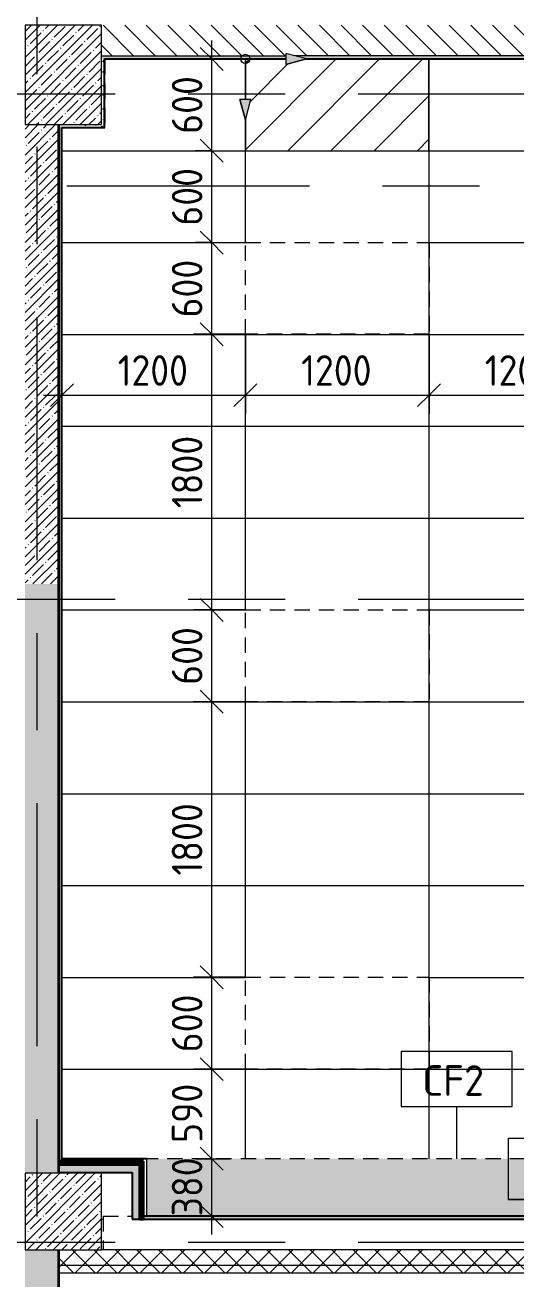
# Model space of a CAD drawing. Header units: millimetres. Extents: x 35146 to 234858, y -8553 to 29000.
# Drawn here: x 75480 to 78689, y 3360 to 11550 of the extents above; entities that cross this region are included whole.
import ezdxf

# ---------------------------------------------------------------- set-up
doc = ezdxf.new("R2010")
doc.units = ezdxf.units.MM
doc.linetypes.add('200_ШТРИХ__ш1_п0_6_', pattern=[160, 100, -60])
doc.linetypes.add('Осевая', pattern=[3175, 635, -476.25, 1587.5, -476.25])
for name, color, linetype, lineweight in [('A-ANNO-DIMS', 7, 'Continuous', 9), ('A-ANNO-DIMS-100', 7, 'Continuous', 9), ('A-CLNG-IDEN', 7, 'Continuous', 9), ('A-DETL', 7, 'Continuous', 9), ('A-DETL-GENF', 7, 'Continuous', 9), ('A-DETL-MBND', 7, '200_ШТРИХ__ш1_п0_6_', 9), ('A-DETL-MBND-1', 7, 'Continuous', 9), ('A-WALL', 7, 'Continuous', 9), ('G-ANNO-DIMS', 7, 'Continuous', 9), ('I-WALL', 7, 'Continuous', 9), ('S-COLS', 7, 'Continuous', 9), ('Оси-2', 7, 'Осевая', 9)]:
    doc.layers.add(name, color=color, linetype=linetype, lineweight=lineweight)
for name, color, linetype, lineweight, true_color in [('A-DETL-GENF-2', 7, 'Continuous', 9, 0x004000), ('A-WALL-1', 7, 'Continuous', 25, 0x3c3c3c), ('A-WALL-2', 7, 'Continuous', 13, 0x3c3c3c), ('A-WALL-3', 7, 'Continuous', 35, 0x3c3c3c), ('A-WALL-FNSH-2', 7, 'Continuous', 13, 0x3c3c3c)]:
    doc.layers.add(name, color=color, linetype=linetype, lineweight=lineweight, true_color=true_color)
doc.styles.add('GOST Common_1', font='GOST_Common.ttf', dxfattribs={"height": 200})
doc.styles.add('ISOCPEUR_1', font='isocpeur.ttf', dxfattribs={"width": 0.9, "height": 200})
doc.dimstyles.new('ISO-2_0_0_9К_Средний_округл2', dxfattribs={"dimscale": 304.8, "dimtxt": 199.196235, "dimasz": 0.492126, "dimexe": 0.393701, "dimexo": 0, "dimgap": 0, "dimtad": 1, "dimdec": 0, "dimrnd": 10, "dimzin": 0, "dimdsep": 46, "dimtxsty": 'ISOCPEUR_1', "dimblk1": 'OBLIQUE', "dimblk2": 'OBLIQUE', "dimsah": 1, "dimcen": 0.09, "dimdle": 0.393701, "dimazin": 0, "dimtfac": 1, "dimtdec": 4, "dimtix": 1, "dimtmove": 0, "dimatfit": 3, "dimfxl": 1, "dimtvp": 1, "dimtolj": 1, "dimtzin": 0, "dimarcsym": 2})
pattern_1 = [(45, (0, 0), (-70.71068, 70.71068), []), (135, (0, 0), (-70.71068, -70.71068), [])]
pattern_2 = [(45, (0, 0), (-57.02463, 57.02463), []), (45, (57.025, 0), (-57.02463, 57.02463), [100.806, -20.161, 3.353, -16.808])]
pattern_3 = [(0, (0, 0), (121.92, 30.48), [10.058, -81.382, 10.058, -81.382, -487.68]), (0, (0, 0), (121.92, 30.48), [-182.88, 10.058, -172.822, 10.058, -81.382, -213.36]), (0, (0, 0), (121.92, 30.48), [-457.2, 10.058, -50.902, 10.058, -142.342]), (120, (45.72, 15.24), (-87.356454, 90.345817), [10.058, -81.382, 10.058, -81.382, -487.68]), (120, (45.72, 15.24), (-87.356454, 90.345817), [-182.88, 10.058, -172.822, 10.058, -81.382, -213.36]), (120, (45.72, 15.24), (-87.356454, 90.345817), [-457.2, 10.058, -50.902, 10.058, -142.342]), (240, (60.96, 76.2), (-34.563546, -120.825817), [10.058, -81.382, 10.058, -81.382, -487.68]), (240, (60.96, 76.2), (-34.563546, -120.825817), [-182.88, 10.058, -172.822, 10.058, -81.382, -213.36]), (240, (60.96, 76.2), (-34.563546, -120.825817), [-457.2, 10.058, -50.902, 10.058, -142.342])]
pattern_4 = [(45, (0, 0), (-106.06602, 106.06602), []), (135, (0, 0), (-106.06602, -106.06602), [])]

# ---------------------------------------------------------------- blocks, each defined once
blk = doc.blocks.new('BSC_Колонна _Прямоугольная - 500х500-V11-План потолков с обозначением видов отделки и геометрии 2 этажа в осях 12-23')
at = {"layer": 'S-COLS'}
h = blk.add_hatch(dxfattribs=at)
h.set_pattern_fill('FP_12', color=256, style=0, pattern_type=2)
h.set_pattern_definition([(45, (-75730, -3800), (-57.02463, 57.02463), []), (45, (-75672.975, -3800), (-57.02463, 57.02463), [100.806, -20.161, 3.353, -16.808])])
h.paths.add_polyline_path([(-250, -250), (250, -250), (250, 250), (-250, 250), (-250, 7.8)])
for p, q in [((250, 250), (-250, 250)), ((-250, 250), (-250, -250)), ((250, -250), (250, 250)), ((-250, -250), (250, -250))]:
    blk.add_line(p, q, dxfattribs=at)
blk = doc.blocks.new('BSC_Колонна _Прямоугольная - 650х500-23287315-План потолков с обозначением видов отделки и геометрии 2 этажа в осях 12-23')
at = {"layer": 'S-COLS'}
h = blk.add_hatch(dxfattribs=at)
h.set_pattern_fill('FP_33', color=256, style=0, pattern_type=2)
h.set_pattern_definition([(135, (11225, -75730), (-57.02463, -57.02463), []), (135, (11225, -75672.975), (-57.02463, -57.02463), [100.806, -20.161, 3.353, -16.808])])
h.paths.add_polyline_path([(325, -50.2), (325, 250), (-325, 250), (-325, -250), (325, -250)])
for p, q in [((325, 250), (-325, 250)), ((-325, 250), (-325, -250)), ((325, -250), (325, 250)), ((-325, -250), (325, -250))]:
    blk.add_line(p, q, dxfattribs=at)
blk = doc.blocks.new('Начало раскладки_красным - Начало раскладки_красным-26112293-План потолков с обозначением видов отделки и геометрии 2 этажа в осях 12-23')
at = {"layer": 'A-DETL-GENF'}
for points in [[(36.2, 264.8), (0, 400), (-36.2, 264.8)], [(400, 0), (264.8, 36.2), (264.8, -36.2)]]:
    blk.add_hatch(color=256, dxfattribs=at).paths.add_polyline_path(points)
for p, q in [((0, 400), (-36.2, 264.8)), ((0, 400), (-36.2, 264.8)), ((36.2, 264.8), (0, 400)), ((0, 400), (36.2, 264.8)), ((-36.2, 264.8), (36.2, 264.8)), ((-36.2, 264.8), (36.2, 264.8)), ((0, 30), (0, 264.8)), ((30, 0), (264.8, 0)), ((400, 0), (264.8, 36.2)), ((264.8, 36.2), (264.8, -36.2)), ((400, 0), (264.8, 36.2)), ((264.8, 36.2), (264.8, -36.2)), ((400, 0), (264.8, -36.2)), ((264.8, -36.2), (400, 0))]:
    blk.add_line(p, q, dxfattribs=at)
blk.add_circle((0, 0), 30, dxfattribs=at)
blk = doc.blocks.new('М_потолков - Марка_ Имя типа-25382930-План потолков с обозначением видов отделки и геометрии 2 этажа в осях 12-23')
at = {"layer": 'A-CLNG-IDEN'}
for p, q in [((3.625, 1.984375), (-3.625, 1.984375)), ((-3.625, 1.984375), (-3.625, -1.59375)), ((3.625, -1.59375), (3.625, 1.984375)), ((-3.625, -1.59375), (3.625, -1.59375))]:
    blk.add_line(p, q, dxfattribs=at)
blk = doc.blocks.new('DIMBLOCK60-План потолков с обозначением видов отделки и геометрии 2 этажа в осях 12-23')
at = {"layer": 'A-ANNO-DIMS-100', "lineweight": 20}
for p, q in [((76700.8, 4145), (76625.8, 4220)), ((76700.8, 4145), (76775.8, 4070)), ((76700.8, 3770), (76625.8, 3845)), ((76700.8, 3770), (76775.8, 3695))]:
    blk.add_line(p, q, dxfattribs=at)
at = {"layer": 'A-ANNO-DIMS-100'}
for p, q in [((76594.7, 4145), (76820.8, 4145)), ((76700.8, 4145), (76594.7, 4145)), ((76700.8, 3650), (76700.8, 4145)), ((76594.7, 3770), (76820.8, 3770)), ((76700.8, 3770), (76594.7, 3770))]:
    blk.add_line(p, q, dxfattribs=at)
at = {"layer": 'A-ANNO-DIMS-100', "color": 0, "insert": (76439.5, 3767.9), "char_height": 200, "width": 455.087, "attachment_point": 1, "rotation": 90, "line_spacing_factor": 1.149209, "style": 'ISOCPEUR_1'}
blk.add_mtext('380', dxfattribs=at)
blk = doc.blocks.new('_Oblique')
at = {"color": 0, "linetype": 'ByBlock', "lineweight": -2}
blk.add_line((-0.5, -0.5), (0.5, 0.5), dxfattribs=at)
blk = doc.blocks.new('DIMBLOCK61-План потолков с обозначением видов отделки и геометрии 2 этажа в осях 12-23')
at = {"layer": 'A-ANNO-DIMS-100', "lineweight": 20}
for p, q in [((76700.8, 4730.1), (76625.8, 4805.1)), ((76700.8, 4730.1), (76775.8, 4655.1)), ((76700.8, 4145), (76625.8, 4220)), ((76700.8, 4145), (76775.8, 4070))]:
    blk.add_line(p, q, dxfattribs=at)
at = {"layer": 'A-ANNO-DIMS-100'}
for p, q in [((76920.9, 4730.1), (76580.8, 4730.1)), ((76700.8, 4145), (76700.8, 4730.1)), ((76700.8, 4730.1), (76920.9, 4730.1)), ((76594.7, 4145), (76820.8, 4145)), ((76700.8, 4145), (76594.7, 4145))]:
    blk.add_line(p, q, dxfattribs=at)
at = {"layer": 'A-ANNO-DIMS-100', "color": 0, "insert": (76439.5, 4248), "char_height": 200, "width": 455.087, "attachment_point": 1, "rotation": 90, "line_spacing_factor": 1.149209, "style": 'ISOCPEUR_1'}
blk.add_mtext('590', dxfattribs=at)
blk = doc.blocks.new('DIMBLOCK62-План потолков с обозначением видов отделки и геометрии 2 этажа в осях 12-23')
at = {"layer": 'A-ANNO-DIMS-100'}
for p, q in [((76920.9, 5330.1), (76580.8, 5330.1)), ((76700.8, 4730.1), (76700.8, 5330.1)), ((76700.8, 5330.1), (76920.9, 5330.1)), ((76920.9, 4730.1), (76580.8, 4730.1)), ((76700.8, 4730.1), (76920.9, 4730.1))]:
    blk.add_line(p, q, dxfattribs=at)
at = {"layer": 'A-ANNO-DIMS-100', "lineweight": 20}
for p, q in [((76700.8, 5330.1), (76625.8, 5405.1)), ((76700.8, 5330.1), (76775.8, 5255.1)), ((76700.8, 4730.1), (76625.8, 4805.1)), ((76700.8, 4730.1), (76775.8, 4655.1))]:
    blk.add_line(p, q, dxfattribs=at)
at = {"layer": 'A-ANNO-DIMS-100', "color": 0, "insert": (76439.5, 4840.5), "char_height": 200, "width": 455.087, "attachment_point": 1, "rotation": 90, "line_spacing_factor": 1.149209, "style": 'ISOCPEUR_1'}
blk.add_mtext('600', dxfattribs=at)
blk = doc.blocks.new('DIMBLOCK63-План потолков с обозначением видов отделки и геометрии 2 этажа в осях 12-23')
at = {"layer": 'A-ANNO-DIMS-100'}
for p, q in [((76920.9, 7130.1), (76580.8, 7130.1)), ((76700.8, 5330.1), (76700.8, 7130.1)), ((76700.8, 7130.1), (76920.9, 7130.1)), ((76920.9, 5330.1), (76580.8, 5330.1)), ((76700.8, 5330.1), (76920.9, 5330.1))]:
    blk.add_line(p, q, dxfattribs=at)
at = {"layer": 'A-ANNO-DIMS-100', "lineweight": 20}
for p, q in [((76700.8, 7130.1), (76625.8, 7205.1)), ((76700.8, 7130.1), (76775.8, 7055.1)), ((76700.8, 5330.1), (76625.8, 5405.1)), ((76700.8, 5330.1), (76775.8, 5255.1))]:
    blk.add_line(p, q, dxfattribs=at)
at = {"layer": 'A-ANNO-DIMS-100', "color": 0, "insert": (76439.5, 5994.6), "char_height": 200, "width": 565.411, "attachment_point": 1, "rotation": 90, "line_spacing_factor": 1.149209, "style": 'ISOCPEUR_1'}
blk.add_mtext('1800', dxfattribs=at)
blk = doc.blocks.new('DIMBLOCK64-План потолков с обозначением видов отделки и геометрии 2 этажа в осях 12-23')
at = {"layer": 'A-ANNO-DIMS-100', "lineweight": 20}
for p, q in [((76700.8, 7730.1), (76625.8, 7805.1)), ((76700.8, 7730.1), (76775.8, 7655.1)), ((76700.8, 7130.1), (76625.8, 7205.1)), ((76700.8, 7130.1), (76775.8, 7055.1))]:
    blk.add_line(p, q, dxfattribs=at)
at = {"layer": 'A-ANNO-DIMS-100'}
for p, q in [((76920.9, 7730.1), (76580.8, 7730.1)), ((76700.8, 7130.1), (76700.8, 7730.1)), ((76700.8, 7730.1), (76920.9, 7730.1)), ((76920.9, 7130.1), (76580.8, 7130.1)), ((76700.8, 7130.1), (76920.9, 7130.1))]:
    blk.add_line(p, q, dxfattribs=at)
at = {"layer": 'A-ANNO-DIMS-100', "color": 0, "insert": (76439.5, 7240.5), "char_height": 200, "width": 455.087, "attachment_point": 1, "rotation": 90, "line_spacing_factor": 1.149209, "style": 'ISOCPEUR_1'}
blk.add_mtext('600', dxfattribs=at)
blk = doc.blocks.new('DIMBLOCK65-План потолков с обозначением видов отделки и геометрии 2 этажа в осях 12-23')
at = {"layer": 'A-ANNO-DIMS-100', "lineweight": 20}
for p, q in [((76700.8, 9530.1), (76625.8, 9605.1)), ((76700.8, 9530.1), (76775.8, 9455.1)), ((76700.8, 7730.1), (76625.8, 7805.1)), ((76700.8, 7730.1), (76775.8, 7655.1))]:
    blk.add_line(p, q, dxfattribs=at)
at = {"layer": 'A-ANNO-DIMS-100'}
for p, q in [((76920.9, 9530.1), (76580.8, 9530.1)), ((76700.8, 7730.1), (76700.8, 9530.1)), ((76700.8, 9530.1), (76920.9, 9530.1)), ((76920.9, 7730.1), (76580.8, 7730.1)), ((76700.8, 7730.1), (76920.9, 7730.1))]:
    blk.add_line(p, q, dxfattribs=at)
at = {"layer": 'A-ANNO-DIMS-100', "color": 0, "insert": (76439.5, 8394.6), "char_height": 200, "width": 565.411, "attachment_point": 1, "rotation": 90, "line_spacing_factor": 1.149209, "style": 'ISOCPEUR_1'}
blk.add_mtext('1800', dxfattribs=at)
blk = doc.blocks.new('DIMBLOCK66-План потолков с обозначением видов отделки и геометрии 2 этажа в осях 12-23')
at = {"layer": 'A-ANNO-DIMS-100', "lineweight": 20}
for p, q in [((76700.8, 10129), (76625.8, 10204)), ((76700.8, 10129), (76775.8, 10054)), ((76700.8, 9530.1), (76625.8, 9605.1)), ((76700.8, 9530.1), (76775.8, 9455.1))]:
    blk.add_line(p, q, dxfattribs=at)
at = {"layer": 'A-ANNO-DIMS-100'}
for p, q in [((76594.7, 10129), (76820.8, 10129)), ((76700.8, 10129), (76594.7, 10129)), ((76700.8, 9530.1), (76700.8, 10129)), ((76920.9, 9530.1), (76580.8, 9530.1)), ((76700.8, 9530.1), (76920.9, 9530.1))]:
    blk.add_line(p, q, dxfattribs=at)
at = {"layer": 'A-ANNO-DIMS-100', "color": 0, "insert": (76439.5, 9640), "char_height": 200, "width": 455.087, "attachment_point": 1, "rotation": 90, "line_spacing_factor": 1.149209, "style": 'ISOCPEUR_1'}
blk.add_mtext('600', dxfattribs=at)
blk = doc.blocks.new('DIMBLOCK67-План потолков с обозначением видов отделки и геометрии 2 этажа в осях 12-23')
at = {"layer": 'A-ANNO-DIMS-100'}
for p, q in [((76594.7, 10729), (76820.8, 10729)), ((76700.8, 10729), (76594.7, 10729)), ((76700.8, 10129), (76700.8, 10729)), ((76594.7, 10129), (76820.8, 10129)), ((76700.8, 10129), (76594.7, 10129))]:
    blk.add_line(p, q, dxfattribs=at)
at = {"layer": 'A-ANNO-DIMS-100', "lineweight": 20}
for p, q in [((76700.8, 10729), (76625.8, 10804)), ((76700.8, 10729), (76775.8, 10654)), ((76700.8, 10129), (76625.8, 10204)), ((76700.8, 10129), (76775.8, 10054))]:
    blk.add_line(p, q, dxfattribs=at)
at = {"layer": 'A-ANNO-DIMS-100', "color": 0, "insert": (76439.5, 10239.4), "char_height": 200, "width": 455.087, "attachment_point": 1, "rotation": 90, "line_spacing_factor": 1.149209, "style": 'ISOCPEUR_1'}
blk.add_mtext('600', dxfattribs=at)
blk = doc.blocks.new('DIMBLOCK68-План потолков с обозначением видов отделки и геометрии 2 этажа в осях 12-23')
at = {"layer": 'A-ANNO-DIMS-100', "lineweight": 20}
for p, q in [((76700.8, 11329), (76625.8, 11404)), ((76700.8, 11329), (76775.8, 11254)), ((76700.8, 10729), (76625.8, 10804)), ((76700.8, 10729), (76775.8, 10654))]:
    blk.add_line(p, q, dxfattribs=at)
at = {"layer": 'A-ANNO-DIMS-100'}
for p, q in [((76700.8, 10729), (76700.8, 11449)), ((76594.7, 11329), (76820.8, 11329)), ((76700.8, 11329), (76594.7, 11329)), ((76594.7, 10729), (76820.8, 10729)), ((76700.8, 10729), (76594.7, 10729))]:
    blk.add_line(p, q, dxfattribs=at)
at = {"layer": 'A-ANNO-DIMS-100', "color": 0, "insert": (76439.5, 10839.4), "char_height": 200, "width": 455.087, "attachment_point": 1, "rotation": 90, "line_spacing_factor": 1.149209, "style": 'ISOCPEUR_1'}
blk.add_mtext('600', dxfattribs=at)
blk = doc.blocks.new('DIMBLOCK91-План потолков с обозначением видов отделки и геометрии 2 этажа в осях 12-23')
at = {"layer": 'A-ANNO-DIMS-100'}
for p, q in [((76920.9, 9530.1), (76920.9, 9012.6)), ((76920.9, 9132.6), (76920.9, 9530.1)), ((75721, 9238.7), (75721, 9012.6)), ((75721, 9132.6), (75721, 9238.7)), ((75601, 9132.6), (76920.9, 9132.6))]:
    blk.add_line(p, q, dxfattribs=at)
at = {"layer": 'A-ANNO-DIMS-100', "lineweight": 20}
for p, q in [((75721, 9132.6), (75796, 9207.6)), ((76920.9, 9132.6), (76995.9, 9207.6)), ((75721, 9132.6), (75646, 9057.6)), ((76920.9, 9132.6), (76845.9, 9057.6))]:
    blk.add_line(p, q, dxfattribs=at)
at = {"layer": 'A-ANNO-DIMS-100', "color": 0, "insert": (76085.4, 9393.9), "char_height": 200, "width": 565.411, "attachment_point": 1, "line_spacing_factor": 1.149209, "style": 'ISOCPEUR_1'}
blk.add_mtext('1200', dxfattribs=at)
blk = doc.blocks.new('DIMBLOCK92-План потолков с обозначением видов отделки и геометрии 2 этажа в осях 12-23')
at = {"layer": 'A-ANNO-DIMS-100'}
for p, q in [((76920.9, 9530.1), (76920.9, 9012.6)), ((76920.9, 9132.6), (76920.9, 9530.1)), ((78120.9, 9530.1), (78120.9, 9012.6)), ((78120.9, 9132.6), (78120.9, 9530.1)), ((76920.9, 9132.6), (78120.9, 9132.6))]:
    blk.add_line(p, q, dxfattribs=at)
at = {"layer": 'A-ANNO-DIMS-100', "lineweight": 20}
for p, q in [((76920.9, 9132.6), (76995.9, 9207.6)), ((78120.9, 9132.6), (78195.9, 9207.6)), ((76920.9, 9132.6), (76845.9, 9057.6)), ((78120.9, 9132.6), (78045.9, 9057.6))]:
    blk.add_line(p, q, dxfattribs=at)
at = {"layer": 'A-ANNO-DIMS-100', "color": 0, "insert": (77285.3, 9393.9), "char_height": 200, "width": 565.411, "attachment_point": 1, "line_spacing_factor": 1.149209, "style": 'ISOCPEUR_1'}
blk.add_mtext('1200', dxfattribs=at)
blk = doc.blocks.new('DIMBLOCK93-План потолков с обозначением видов отделки и геометрии 2 этажа в осях 12-23')
at = {"layer": 'A-ANNO-DIMS-100'}
for p, q in [((78120.9, 9530.1), (78120.9, 9012.6)), ((78120.9, 9132.6), (78120.9, 9530.1)), ((79320.9, 9530.1), (79320.9, 9012.6)), ((79320.9, 9132.6), (79320.9, 9530.1)), ((78120.9, 9132.6), (79320.9, 9132.6))]:
    blk.add_line(p, q, dxfattribs=at)
at = {"layer": 'A-ANNO-DIMS-100', "lineweight": 20}
for p, q in [((78120.9, 9132.6), (78195.9, 9207.6)), ((79320.9, 9132.6), (79395.9, 9207.6)), ((78120.9, 9132.6), (78045.9, 9057.6)), ((79320.9, 9132.6), (79245.9, 9057.6))]:
    blk.add_line(p, q, dxfattribs=at)
at = {"layer": 'A-ANNO-DIMS-100', "color": 0, "insert": (78485.3, 9393.9), "char_height": 200, "width": 565.411, "attachment_point": 1, "line_spacing_factor": 1.149209, "style": 'ISOCPEUR_1'}
blk.add_mtext('1200', dxfattribs=at)
blk = doc.blocks.new('Высотные отметки - 10х4_h_-17668695-План потолков с обозначением видов отделки и геометрии 2 этажа в осях 12-23')
at = {"layer": 'G-ANNO-DIMS'}
for p, q in [((-5, 4), (-5, 0)), ((5, 4), (-5, 4)), ((5, 4), (-5, 4)), ((-5, 4), (-5, 0)), ((5, 4), (5, 0)), ((5, 0), (5, 4)), ((5, 0), (-5, 0)), ((-5, 0), (5, 0))]:
    blk.add_line(p, q, dxfattribs=at)

msp = doc.modelspace()

# ---------------------------------------------------------------- hatches: boundary and pattern name
at = {"layer": 'A-DETL-GENF-2'}
h = msp.add_hatch(dxfattribs=at)
h.set_pattern_fill('FP_68', color=256, style=0, pattern_type=2)
h.set_pattern_definition([(45, (0, 0), (-141.42136, 141.42136), [])])
h.paths.add_polyline_path([(76920.5, 10729), (78120.5, 10729), (78120.5, 11330), (77320.5, 11329.2), (77185.3, 11292.9), (77185.2, 11330), (76920.5, 11330), (76920.5, 11064.2), (76956.9, 11064.3), (76920.5, 10929), (76920.5, 10756.6)])
at = {"layer": 'A-DETL-MBND'}
h = msp.add_hatch(dxfattribs=at)
h.set_pattern_fill('FP_52', color=256, style=0, pattern_type=2)
h.set_pattern_definition([(180, (75720.5, 8329), (-7e-14, -600), []), (270, (75720.5, 8329), (1200, 7e-14), [])])
h.paths.add_polyline_path([(84459, 4145), (84459, 10879), (80850, 10879), (80850, 4145), (84179, 4145)])
h.paths.add_polyline_path([(80350, 4145), (80350, 4730.1), (79320.9, 4730.1), (79320.9, 5330.1), (80350, 5330.1), (80350, 7130.1), (79320.9, 7130.1), (79320.9, 7730.1), (80350, 7730.1), (80350, 9530.1), (79320.9, 9530.1), (79320.9, 10130.1), (80350, 10130.1), (80350, 10879), (80329, 10879), (80329, 11329), (77319.6, 11329), (77185.3, 11292.9), (77185.2, 11329), (76001, 11329), (76001, 10879), (75721, 10879), (75721, 4145), (80330, 4145)])
h.paths.add_polyline_path([(82920.9, 4730.1), (81720.9, 4730.1), (81720.9, 5330.1), (82920.9, 5330.1)])
h.paths.add_polyline_path([(76920.9, 4730.1), (76920.9, 5330.1), (78120.9, 5330.1), (78120.9, 4730.1)])
h.paths.add_polyline_path([(82276.5, 7130.1), (81720.9, 7130.1), (81720.9, 7730.1), (82920.9, 7730.1), (82920.9, 7130.1)])
h.paths.add_polyline_path([(78120.9, 7130.1), (76920.9, 7130.1), (76920.9, 7730.1), (78120.9, 7730.1)])
h.paths.add_polyline_path([(82920.9, 9530.1), (81720.9, 9530.1), (81720.9, 10130.1), (82920.9, 10130.1)])
h.paths.add_polyline_path([(76920.9, 9530.1), (76920.9, 10130.1), (78120.9, 10130.1), (78120.9, 9530.1)])
h.paths.add_polyline_path([(76920.7, 10929), (76884.4, 11064.2), (76956.9, 11064.3)])
at = {"layer": 'A-DETL-MBND-1'}
msp.add_hatch(color=256, dxfattribs=at).paths.add_polyline_path([(80080, 3770), (80330, 3770), (80330, 4145), (76274.4, 4145), (76274.4, 3770), (79344.6, 3770)])
at = {"layer": 'A-WALL'}
h = msp.add_hatch(dxfattribs=at)
h.set_pattern_fill('FP_20', color=256, style=0, pattern_type=2)
h.set_pattern_definition(pattern_1)
h.paths.add_polyline_path([(80850, 3450), (84700, 3450), (84700, 3550), (75700, 3550), (75700, 3450), (80350, 3450)])
h = msp.add_hatch(dxfattribs=at)
h.set_pattern_fill('FP_20', color=256, style=0, pattern_type=2)
h.set_pattern_definition(pattern_1)
h.paths.add_polyline_path([(82276.5, 3400), (84800, 3400), (84800, 3450), (75700, 3450), (75700, 3400), (79344.6, 3400)])
at = {"layer": 'I-WALL'}
h = msp.add_hatch(dxfattribs=at)
h.set_pattern_fill('FP_19', color=256, style=0, pattern_type=2)
h.set_pattern_definition([(135, (0, 0), (-70.71068, -70.71068), [])])
h.paths.add_polyline_path([(80350, 11350), (80350, 11550), (75980, 11550), (75980, 11350), (77185.3, 11350), (77185.2, 11365.4), (77242.8, 11350), (80330, 11350)])
h = msp.add_hatch(dxfattribs=at)
h.set_pattern_fill('FP_45', color=256, style=0, pattern_type=2)
h.set_pattern_definition(pattern_3)
h.paths.add_polyline_path([(80330, 11330), (80330, 11350), (77242.8, 11350), (77320.5, 11330), (80329, 11330)])
h.paths.add_polyline_path([(77185.2, 11330), (77185.3, 11330), (77185.2, 11350), (75980, 11350), (75980, 11330), (76920.5, 11330)])
h = msp.add_hatch(dxfattribs=at)
h.set_pattern_fill('FP_45', color=256, style=0, pattern_type=2)
h.set_pattern_definition(pattern_3)
h.paths.add_polyline_path([(75980, 10880), (76000, 10880), (76000, 11330), (75980, 11330), (75980, 10900)])
h = msp.add_hatch(dxfattribs=at)
h.set_pattern_fill('FP_17', color=256, style=0, pattern_type=2)
h.set_pattern_definition(pattern_2)
h.paths.add_polyline_path([(75480, 7900), (75700, 7900), (75700, 10900), (75480, 10900), (75480, 8200)])
h = msp.add_hatch(dxfattribs=at)
h.set_pattern_fill('FP_45', color=256, style=0, pattern_type=2)
h.set_pattern_definition(pattern_3)
h.paths.add_polyline_path([(75700, 4130), (75720, 4130), (75720, 10900), (75700, 10900), (75700, 4965.9)])
h = msp.add_hatch(dxfattribs=at)
h.set_pattern_fill('FP_45', color=256, style=0, pattern_type=2)
h.set_pattern_definition(pattern_3)
h.paths.add_polyline_path([(75980, 10880), (75980, 10900), (75720, 10900), (75720, 10880)])
h = msp.add_hatch(dxfattribs=at)
h.set_pattern_fill('FP_17', color=256, style=0, pattern_type=2)
h.set_pattern_definition(pattern_2)
h.paths.add_polyline_path([(75480, -100), (75700, -100), (75700, 350), (75480, 350), (75480, 120)])
h.paths.add_polyline_path([(75700, 1150), (75700, 3550), (75480, 3550), (75480, 1150)])
h.paths.add_polyline_path([(75700, 4050), (75700, 7900), (75480, 7900), (75480, 4050), (75679.8, 4050)])
h = msp.add_hatch(dxfattribs=at)
h.set_pattern_fill('FP_55', color=256, style=0, pattern_type=2)
h.set_pattern_definition(pattern_4)
h.paths.add_polyline_path([(75700, 4117.5), (76254.4, 4117.5), (76254.4, 4130), (75700, 4130)])
h = msp.add_hatch(dxfattribs=at)
h.set_pattern_fill('FP_55', color=256, style=0, pattern_type=2)
h.set_pattern_definition(pattern_4)
h.paths.add_polyline_path([(76241.9, 4105), (76241.9, 4117.5), (75700, 4117.5), (75700, 4105), (76229.4, 4105)])
for points in [[(76229.4, 4055), (76229.4, 4105), (75700, 4105), (75700, 4055), (76179.4, 4055)], [(76179.4, 3750), (76229.4, 3750), (76229.4, 4055), (76179.4, 4055), (76179.4, 3807.8)]]:
    msp.add_hatch(color=256, dxfattribs=at).paths.add_polyline_path(points)
h = msp.add_hatch(dxfattribs=at)
h.set_pattern_fill('FP_55', color=256, style=0, pattern_type=2)
h.set_pattern_definition(pattern_4)
h.paths.add_polyline_path([(76241.9, 3750), (76241.9, 4105), (76229.4, 4105), (76229.4, 3750)])
h = msp.add_hatch(dxfattribs=at)
h.set_pattern_fill('FP_55', color=256, style=0, pattern_type=2)
h.set_pattern_definition(pattern_4)
h.paths.add_polyline_path([(76254.4, 3750), (76254.4, 4117.5), (76241.9, 4117.5), (76241.9, 3750)])
h = msp.add_hatch(dxfattribs=at)
h.set_pattern_fill('FP_45', color=256, style=0, pattern_type=2)
h.set_pattern_definition(pattern_3)
h.paths.add_polyline_path([(79344.6, 3750), (80340, 3750), (80340, 3770), (76254.4, 3770), (76254.4, 3750), (76412.8, 3750)])

# ---------------------------------------------------------------- linework, layer by layer
at = {"layer": 'A-CLNG-IDEN'}
msp.add_line((78302.2, 4145), (78302.2, 4486.6), dxfattribs=at)
at = {"layer": 'A-DETL'}
for p, q in [((77185.3, 11330), (76920.5, 11330)), ((76920.5, 11330), (76920.5, 11064.2)), ((78120.5, 11330), (77317.6, 11330)), ((78120.5, 10729), (78120.5, 11330)), ((76920.5, 10929.9), (76920.5, 10729)), ((76920.5, 10729), (78120.5, 10729))]:
    msp.add_line(p, q, dxfattribs=at)
at = {"layer": 'A-DETL-MBND'}
for p, q in [((76001, 11329), (76001, 10879)), ((77185.3, 11329), (76001, 11329)), ((80329, 11329), (77319.6, 11329)), ((76001, 10879), (75721, 10879)), ((75721, 10879), (75721, 4145)), ((76920.9, 9530.1), (76920.9, 10130.1)), ((76920.9, 10130.1), (78120.9, 10130.1)), ((78120.9, 10130.1), (78120.9, 9530.1)), ((78120.9, 9530.1), (76920.9, 9530.1)), ((76920.9, 7130.1), (76920.9, 7730.1)), ((76920.9, 7730.1), (78120.9, 7730.1)), ((78120.9, 7730.1), (78120.9, 7130.1)), ((78120.9, 7130.1), (76920.9, 7130.1)), ((76920.9, 4730.1), (76920.9, 5330.1)), ((76920.9, 5330.1), (78120.9, 5330.1)), ((78120.9, 5330.1), (78120.9, 4730.1)), ((78120.9, 4730.1), (76920.9, 4730.1)), ((75720, 4145), (76274.4, 4145)), ((80350, 4145), (76274.4, 4145)), ((76274.4, 4145), (76274.4, 3770)), ((75990, 3770), (75990, 3550)), ((75990, 3770), (76179.4, 3770)), ((75980, 3750), (75990, 3750))]:
    msp.add_line(p, q, dxfattribs=at)
at = {"layer": 'A-WALL'}
for p, q in [((75980, 11350), (77185.3, 11350)), ((80350, 11350), (77242.8, 11350)), ((76241.9, 4117.5), (75700, 4117.5)), ((76241.9, 3750), (76241.9, 4117.5)), ((75700, 3450), (84800, 3450)), ((75700, 3400), (84850, 3400))]:
    msp.add_line(p, q, dxfattribs=at)
at = {"layer": 'A-WALL-1'}
for p, q in [((76000, 11330), (77185.3, 11330)), ((76000, 10880), (76000, 11330)), ((77317.6, 11330), (80330, 11330)), ((75720, 4130), (75720, 10880)), ((75720, 10880), (76000, 10880)), ((75700, 4055), (76179.4, 4055)), ((76179.4, 4055), (76179.4, 3750)), ((80350, 3770), (76254.4, 3770)), ((76179.4, 3750), (76229.4, 3750)), ((76254.4, 3750), (80350, 3750))]:
    msp.add_line(p, q, dxfattribs=at)
at = {"layer": 'A-WALL-2'}
msp.add_line((80350, 3550), (75980, 3550), dxfattribs=at)
at = {"layer": 'A-WALL-3'}
for p, q in [((75700, 4050), (75700, 10900)), ((76254.4, 4130), (75700, 4130)), ((76229.4, 4105), (75700, 4105)), ((76229.4, 3750), (76229.4, 4105)), ((76254.4, 3750), (76254.4, 4130)), ((76229.4, 3750), (76254.4, 3750)), ((75700, 1150), (75700, 3550))]:
    msp.add_line(p, q, dxfattribs=at)
at = {"layer": 'A-WALL-FNSH-2'}
for p, q in [((77185.3, 11329), (76000, 11329)), ((76001, 10879), (76001, 11329)), ((77319.6, 11329), (80329, 11329)), ((75721, 10879), (76001, 10879)), ((75721, 4146), (75721, 10879)), ((75720, 4145), (76274.4, 4145)), ((76275.4, 4146), (75721, 4146)), ((76274.4, 4145), (76274.4, 3790.5)), ((76275.4, 3790.5), (76275.4, 4146)), ((76274.4, 3790.5), (76275.4, 3790.5)), ((80329, 3771), (76274.4, 3771)), ((76274.4, 3771), (76274.4, 3770))]:
    msp.add_line(p, q, dxfattribs=at)
at = {"layer": 'Оси-2'}
for p, q in [((75560, 593.7), (75560, 25078.1)), ((38446.2, 11100), (82200, 11100)), ((39716.2, 10500), (82200, 10500)), ((38446.2, 7800), (82200, 7800)), ((38446.2, 3600), (82200, 3600))]:
    msp.add_line(p, q, dxfattribs=at)

# ---------------------------------------------------------------- block references
at = {"layer": 'A-CLNG-IDEN', "xscale": 99.99999999999993, "yscale": 99.99999999999993, "zscale": 99.99999999999993}
msp.add_blockref('М_потолков - Марка_ Имя типа-25382930-План потолков с обозначением видов отделки и геометрии 2 этажа в осях 12-23', (78302.2, 4646), dxfattribs=at)
at = {"layer": 'A-DETL-GENF', "rotation": 270.0335966872861}
msp.add_blockref('Начало раскладки_красным - Начало раскладки_красным-26112293-План потолков с обозначением видов отделки и геометрии 2 этажа в осях 12-23', (76920.5, 11329), dxfattribs=at)
at = {"layer": 'G-ANNO-DIMS', "xscale": 99.99999999999993, "yscale": 99.99999999999993, "zscale": 99.99999999999993}
msp.add_blockref('Высотные отметки - 10х4_h_-17668695-План потолков с обозначением видов отделки и геометрии 2 этажа в осях 12-23', (79138, 3877.7), dxfattribs=at)
at = {"layer": 'S-COLS', "rotation": 270.0000000000007}
msp.add_blockref('BSC_Колонна _Прямоугольная - 650х500-23287315-План потолков с обозначением видов отделки и геометрии 2 этажа в осях 12-23', (75730, 11225), dxfattribs=at)
at = {"layer": 'S-COLS'}
msp.add_blockref('BSC_Колонна _Прямоугольная - 500х500-V11-План потолков с обозначением видов отделки и геометрии 2 этажа в осях 12-23', (75730, 3800), dxfattribs=at)

# ---------------------------------------------------------------- texts
at = {"layer": 'A-CLNG-IDEN', "insert": (78076.4, 4755.8), "char_height": 200, "width": 529.114, "attachment_point": 1, "style": 'GOST Common_1'}
msp.add_mtext('CF2', dxfattribs=at)

# ---------------------------------------------------------------- dimensions: what is measured, and where the dimension line sits
at = {"layer": 'A-ANNO-DIMS'}
for base, p1, p2, override, picture, middle in [((76700.8, 11329), (76594.7, 10729), (76594.7, 11329), {"dimpost": '<>', "dimfxl": 600}, 'DIMBLOCK68-План потолков с обозначением видов отделки и геометрии 2 этажа в осях 12-23', (76600.8, 11029)), ((76700.8, 10729), (76594.7, 10129), (76594.7, 10729), {"dimpost": '<>', "dimfxl": 600}, 'DIMBLOCK67-План потолков с обозначением видов отделки и геометрии 2 этажа в осях 12-23', (76600.8, 10429)), ((76700.8, 10129), (76920.9, 9530.1), (76594.7, 10129), {"dimpost": '<>', "dimfxl": 681.921724}, 'DIMBLOCK66-План потолков с обозначением видов отделки и геометрии 2 этажа в осях 12-23', (76600.8, 9829.6)), ((76700.8, 9530.1), (76920.9, 7730.1), (76920.9, 9530.1), {"dimpost": '<>', "dimfxl": 1800}, 'DIMBLOCK65-План потолков с обозначением видов отделки и геометрии 2 этажа в осях 12-23', (76600.8, 8630.1)), ((76700.8, 7730.1), (76920.9, 7130.1), (76920.9, 7730.1), {"dimpost": '<>', "dimfxl": 600}, 'DIMBLOCK64-План потолков с обозначением видов отделки и геометрии 2 этажа в осях 12-23', (76600.8, 7430.1)), ((76700.8, 7130.1), (76920.9, 5330.1), (76920.9, 7130.1), {"dimpost": '<>', "dimfxl": 1800}, 'DIMBLOCK63-План потолков с обозначением видов отделки и геометрии 2 этажа в осях 12-23', (76600.8, 6230.1)), ((76700.8, 5330.1), (76920.9, 4730.1), (76920.9, 5330.1), {"dimpost": '<>', "dimfxl": 600}, 'DIMBLOCK62-План потолков с обозначением видов отделки и геометрии 2 этажа в осях 12-23', (76600.8, 5030.1)), ((76700.8, 4730.1), (76594.7, 4145), (76920.9, 4730.1), {"dimpost": '<>', "dimfxl": 669.920762}, 'DIMBLOCK61-План потолков с обозначением видов отделки и геометрии 2 этажа в осях 12-23', (76600.8, 4437.6)), ((76700.8, 4145), (76594.7, 3770), (76594.7, 4145), {"dimpost": '<>', "dimfxl": 375}, 'DIMBLOCK60-План потолков с обозначением видов отделки и геометрии 2 этажа в осях 12-23', (76600.8, 3957.5))]:
    dim = msp.add_linear_dim(base=base, p1=p1, p2=p2, angle=90, dimstyle='ISO-2_0_0_9К_Средний_округл2', override=override, dxfattribs=at)
    dim.commit()
    dim.dimension.update_dxf_attribs({"geometry": picture, "text_midpoint": middle})
for base, p1, p2, override, picture, middle in [((76920.9, 9132.6), (75721, 9238.7), (76920.9, 9530.1), {"dimpost": '<>', "dimfxl": 1234.780084}, 'DIMBLOCK91-План потолков с обозначением видов отделки и геометрии 2 этажа в осях 12-23', (76320.9, 9232.6)), ((78120.9, 9132.6), (76920.9, 9530.1), (78120.9, 9530.1), {"dimpost": '<>', "dimfxl": 1200}, 'DIMBLOCK92-План потолков с обозначением видов отделки и геометрии 2 этажа в осях 12-23', (77520.9, 9232.6)), ((79320.9, 9132.6), (78120.9, 9530.1), (79320.9, 9530.1), {"dimpost": '<>', "dimfxl": 1200}, 'DIMBLOCK93-План потолков с обозначением видов отделки и геометрии 2 этажа в осях 12-23', (78720.9, 9232.6))]:
    dim = msp.add_linear_dim(base=base, p1=p1, p2=p2, dimstyle='ISO-2_0_0_9К_Средний_округл2', override=override, dxfattribs=at)
    dim.commit()
    dim.dimension.update_dxf_attribs({"geometry": picture, "text_midpoint": middle})

doc.saveas('drawing.dxf')
